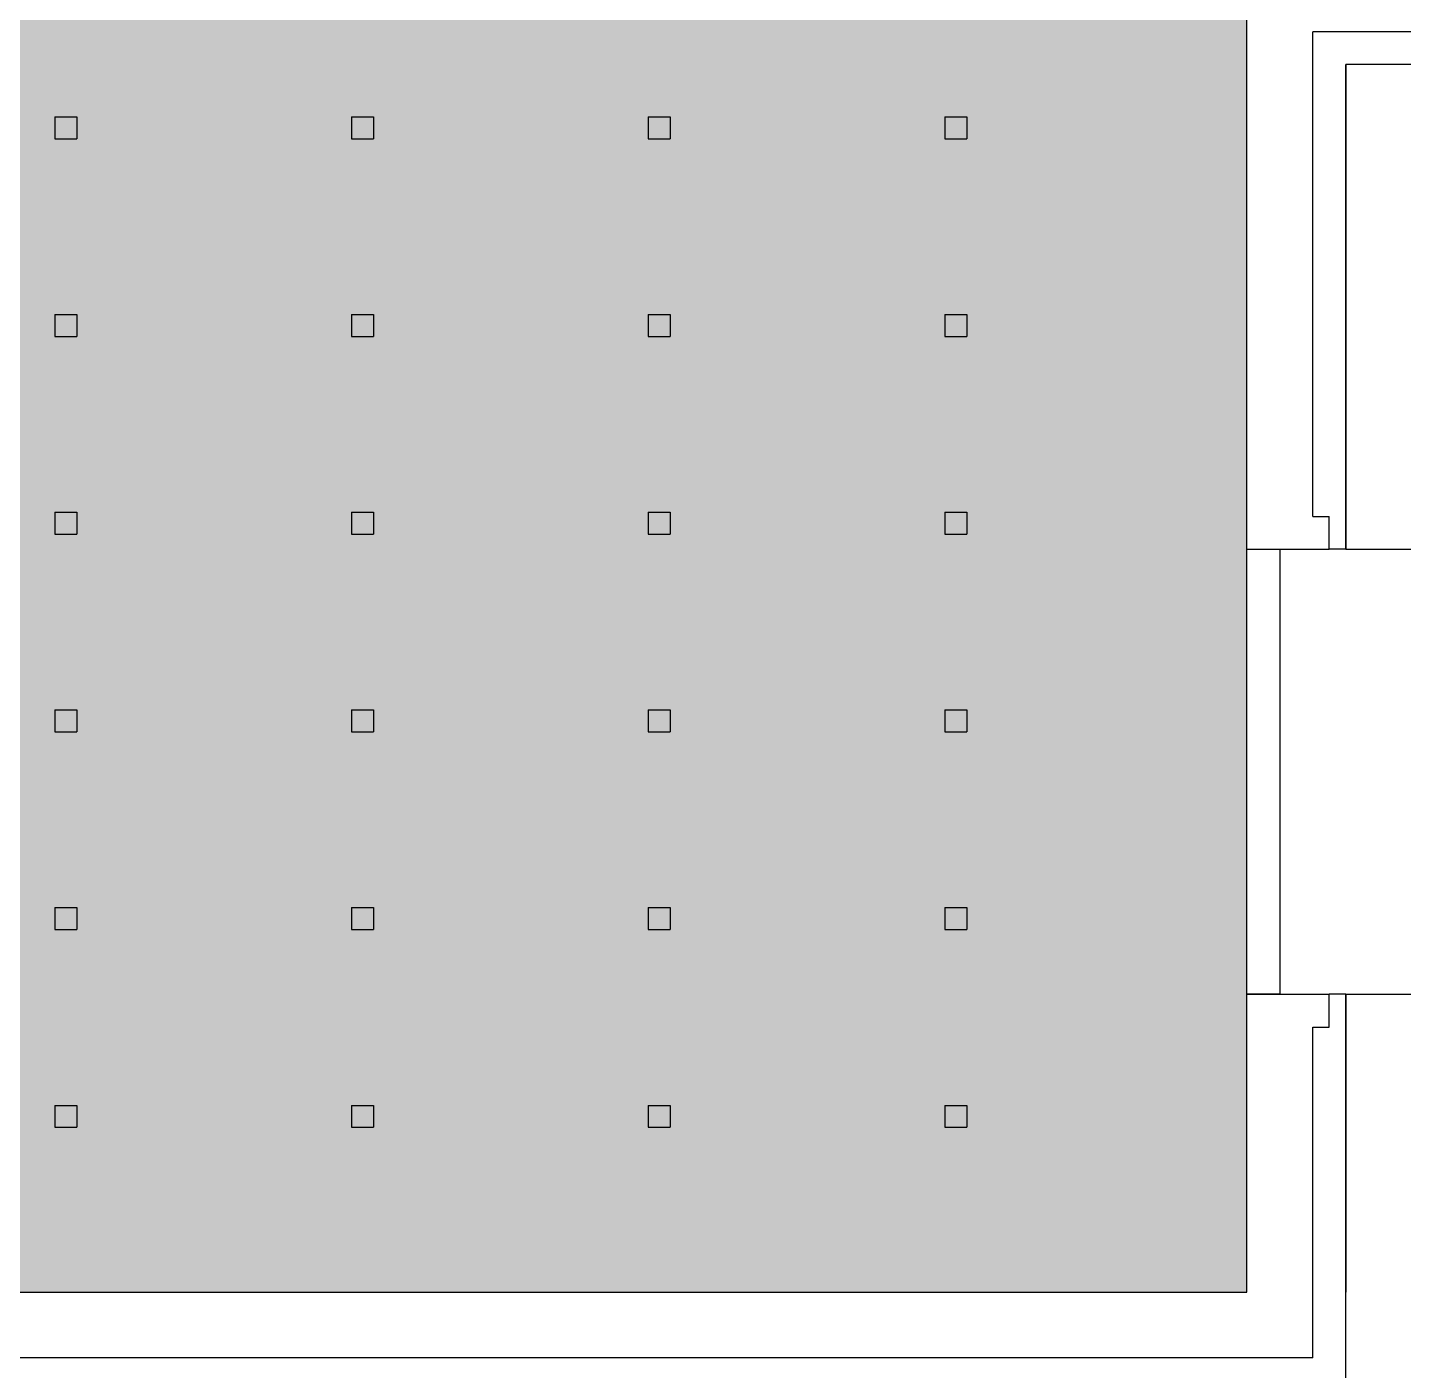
# Model space of a CAD drawing. Header units: inches. Extents: x -726 to 3772, y 0 to 2633.
# Drawn here: x 950 to 1200.5, y 1323.7 to 1568.3 of the extents above; entities that cross this region are included whole.
import ezdxf

# ---------------------------------------------------------------- set-up
doc = ezdxf.new("R2010")
doc.units = ezdxf.units.IN
doc.header["$LTSCALE"] = 10
doc.header["$MEASUREMENT"] = 0
for name, color, linetype in [('A-WALL', 5, 'CONTINUOUS'), ('Rooms-Category-Color', 7, 'CONTINUOUS'), ('Rooms-College-Color', 7, 'CONTINUOUS'), ('Rooms-Department-Color', 7, 'CONTINUOUS'), ('Rooms-Division-Color', 7, 'CONTINUOUS')]:
    doc.layers.add(name, color=color, linetype=linetype)

msp = doc.modelspace()

# ---------------------------------------------------------------- hatches: boundary and pattern name
at = {"layer": 'Rooms-Category-Color', "true_color": 0x99d7b2}
msp.add_hatch(color=253, dxfattribs=at).paths.add_polyline_path([(1172, 1824), (1172, 1860), (1172, 1902), (579, 1902), (579, 1863), (572, 1863), (572, 1845), (572, 1827), (579, 1827), (579, 1788), (582, 1788), (585.25, 1788), (686, 1788), (686, 1629.5), (666, 1629.5), (666, 1575), (686, 1575), (686, 1567), (643, 1567), (643, 1575), (658, 1575), (658, 1629.5), (582, 1629.5), (582, 1575), (607, 1575), (607, 1567), (579, 1567), (579, 1561), (579, 1489), (579, 1338), (1172, 1338), (1172, 1392.25), (1172, 1473.25)])
at = {"layer": 'Rooms-College-Color', "true_color": 0x80bc67}
msp.add_hatch(color=83, dxfattribs=at).paths.add_polyline_path([(1172, 1824), (1172, 1860), (1172, 1902), (579, 1902), (579, 1863), (572, 1863), (572, 1845), (572, 1827), (579, 1827), (579, 1788), (582, 1788), (585.25, 1788), (686, 1788), (686, 1629.5), (666, 1629.5), (666, 1575), (686, 1575), (686, 1567), (643, 1567), (643, 1575), (658, 1575), (658, 1629.5), (582, 1629.5), (582, 1575), (607, 1575), (607, 1567), (579, 1567), (579, 1561), (579, 1489), (579, 1338), (1172, 1338), (1172, 1392.25), (1172, 1473.25)])
at = {"layer": 'Rooms-Department-Color', "true_color": 0x62f98f}
msp.add_hatch(color=91, dxfattribs=at).paths.add_polyline_path([(1172, 1824), (1172, 1860), (1172, 1902), (579, 1902), (579, 1863), (572, 1863), (572, 1845), (572, 1827), (579, 1827), (579, 1788), (582, 1788), (585.25, 1788), (686, 1788), (686, 1629.5), (666, 1629.5), (666, 1575), (686, 1575), (686, 1567), (643, 1567), (643, 1575), (658, 1575), (658, 1629.5), (582, 1629.5), (582, 1575), (607, 1575), (607, 1567), (579, 1567), (579, 1561), (579, 1489), (579, 1338), (1172, 1338), (1172, 1392.25), (1172, 1473.25)])
at = {"layer": 'Rooms-Division-Color', "true_color": 0x62f98f}
msp.add_hatch(color=91, dxfattribs=at).paths.add_polyline_path([(1172, 1824), (1172, 1860), (1172, 1902), (579, 1902), (579, 1863), (572, 1863), (572, 1845), (572, 1827), (579, 1827), (579, 1788), (582, 1788), (585.25, 1788), (686, 1788), (686, 1629.5), (666, 1629.5), (666, 1575), (686, 1575), (686, 1567), (643, 1567), (643, 1575), (658, 1575), (658, 1629.5), (582, 1629.5), (582, 1575), (607, 1575), (607, 1567), (579, 1567), (579, 1561), (579, 1489), (579, 1338), (1172, 1338), (1172, 1392.25), (1172, 1473.25)])

# ---------------------------------------------------------------- linework, layer by layer
at = {"layer": 'A-WALL'}
for p, q in [((1172, 1473.25), (1172, 1824)), ((1184, 1479.25), (1184, 1567.5)), ((1340, 1567.5), (1184, 1567.5)), ((1688.5, 1561.5), (1190, 1561.5)), ((1190, 1561.5), (1190, 1473.25)), ((1190, 1561.5), (1190, 1473.25)), ((1190, 1473.25), (1190, 1561.5)), ((955, 1552), (955, 1548)), ((955, 1552), (959, 1552)), ((959, 1552), (959, 1548)), ((1009, 1552), (1009, 1548)), ((1009, 1552), (1013, 1552)), ((1013, 1552), (1013, 1548)), ((1063, 1552), (1063, 1548)), ((1063, 1552), (1067, 1552)), ((1067, 1552), (1067, 1548)), ((1117, 1552), (1117, 1548)), ((1117, 1552), (1121, 1552)), ((1121, 1552), (1121, 1548)), ((955, 1548), (959, 1548)), ((1009, 1548), (1013, 1548)), ((1063, 1548), (1067, 1548)), ((1117, 1548), (1121, 1548)), ((955, 1516), (955, 1512)), ((955, 1516), (959, 1516)), ((959, 1516), (959, 1512)), ((1009, 1516), (1009, 1512)), ((1009, 1516), (1013, 1516)), ((1013, 1516), (1013, 1512)), ((1063, 1516), (1063, 1512)), ((1063, 1516), (1067, 1516)), ((1067, 1516), (1067, 1512)), ((1117, 1516), (1117, 1512)), ((1117, 1516), (1121, 1516)), ((1121, 1516), (1121, 1512)), ((955, 1512), (959, 1512)), ((1009, 1512), (1013, 1512)), ((1063, 1512), (1067, 1512)), ((1117, 1512), (1121, 1512)), ((955, 1480), (955, 1476)), ((955, 1480), (959, 1480)), ((959, 1480), (959, 1476)), ((1009, 1480), (1009, 1476)), ((1009, 1480), (1013, 1480)), ((1013, 1480), (1013, 1476)), ((1063, 1480), (1063, 1476)), ((1063, 1480), (1067, 1480)), ((1067, 1480), (1067, 1476)), ((1117, 1480), (1117, 1476)), ((1117, 1480), (1121, 1480)), ((1121, 1480), (1121, 1476)), ((1184, 1479.25), (1187, 1479.25)), ((1187, 1473.25), (1187, 1479.25)), ((955, 1476), (959, 1476)), ((1009, 1476), (1013, 1476)), ((1063, 1476), (1067, 1476)), ((1117, 1476), (1121, 1476)), ((1172, 1473.25), (1187, 1473.25)), ((1172, 1473.25), (1178, 1473.25)), ((1172, 1392.25), (1172, 1473.25)), ((1178, 1473.25), (1178, 1392.25)), ((1190, 1473.25), (1187, 1473.25)), ((1190, 1473.25), (1202, 1473.25)), ((955, 1444), (955, 1440)), ((955, 1444), (959, 1444)), ((959, 1444), (959, 1440)), ((1009, 1444), (1009, 1440)), ((1009, 1444), (1013, 1444)), ((1013, 1444), (1013, 1440)), ((1063, 1444), (1063, 1440)), ((1063, 1444), (1067, 1444)), ((1067, 1444), (1067, 1440)), ((1117, 1444), (1117, 1440)), ((1117, 1444), (1121, 1444)), ((1121, 1444), (1121, 1440)), ((955, 1440), (959, 1440)), ((1009, 1440), (1013, 1440)), ((1063, 1440), (1067, 1440)), ((1117, 1440), (1121, 1440)), ((955, 1408), (955, 1404)), ((955, 1408), (959, 1408)), ((959, 1408), (959, 1404)), ((1009, 1408), (1009, 1404)), ((1009, 1408), (1013, 1408)), ((1013, 1408), (1013, 1404)), ((1063, 1408), (1063, 1404)), ((1063, 1408), (1067, 1408)), ((1067, 1408), (1067, 1404)), ((1117, 1408), (1117, 1404)), ((1117, 1408), (1121, 1408)), ((1121, 1408), (1121, 1404)), ((955, 1404), (959, 1404)), ((1009, 1404), (1013, 1404)), ((1063, 1404), (1067, 1404)), ((1117, 1404), (1121, 1404)), ((1172, 1392.25), (1187, 1392.25)), ((1172, 1338), (1172, 1392.25)), ((1178, 1392.25), (1172, 1392.25)), ((1187, 1386.25), (1187, 1392.25)), ((1190, 1392.25), (1187, 1392.25)), ((1190, 1392.25), (1190, 1338)), ((1190, 1392.25), (1202, 1392.25)), ((1190, 1320), (1190, 1392.25)), ((1184, 1326), (1184, 1386.25)), ((1184, 1386.25), (1187, 1386.25)), ((955, 1372), (955, 1368)), ((955, 1372), (959, 1372)), ((959, 1372), (959, 1368)), ((1009, 1372), (1009, 1368)), ((1009, 1372), (1013, 1372)), ((1013, 1372), (1013, 1368)), ((1063, 1372), (1063, 1368)), ((1063, 1372), (1067, 1372)), ((1067, 1372), (1067, 1368)), ((1117, 1372), (1117, 1368)), ((1117, 1372), (1121, 1372)), ((1121, 1372), (1121, 1368)), ((955, 1368), (959, 1368)), ((1009, 1368), (1013, 1368)), ((1063, 1368), (1067, 1368)), ((1117, 1368), (1121, 1368)), ((572, 1338), (1172, 1338)), ((1184, 1326), (572, 1326))]:
    msp.add_line(p, q, dxfattribs=at)

doc.saveas('drawing.dxf')
